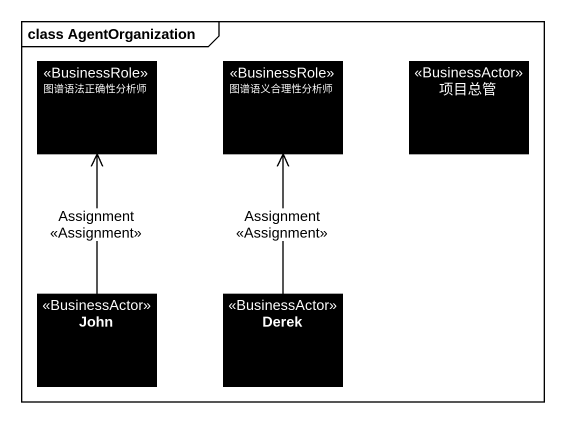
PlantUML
@startuml
mainframe class AgentOrganization
hide circle
hide empty members
class 图谱语法正确性分析师 <<BusinessRole>> #000000
class 图谱语义合理性分析师 <<BusinessRole>> #000000
class 项目总管 <<BusinessActor>> #000000
class John <<BusinessActor>> #000000
class Derek <<BusinessActor>> #000000
John -up-> 图谱语法正确性分析师 : Assignment\n<<Assignment>>
Derek -up-> 图谱语义合理性分析师 : Assignment\n<<Assignment>>
@enduml
